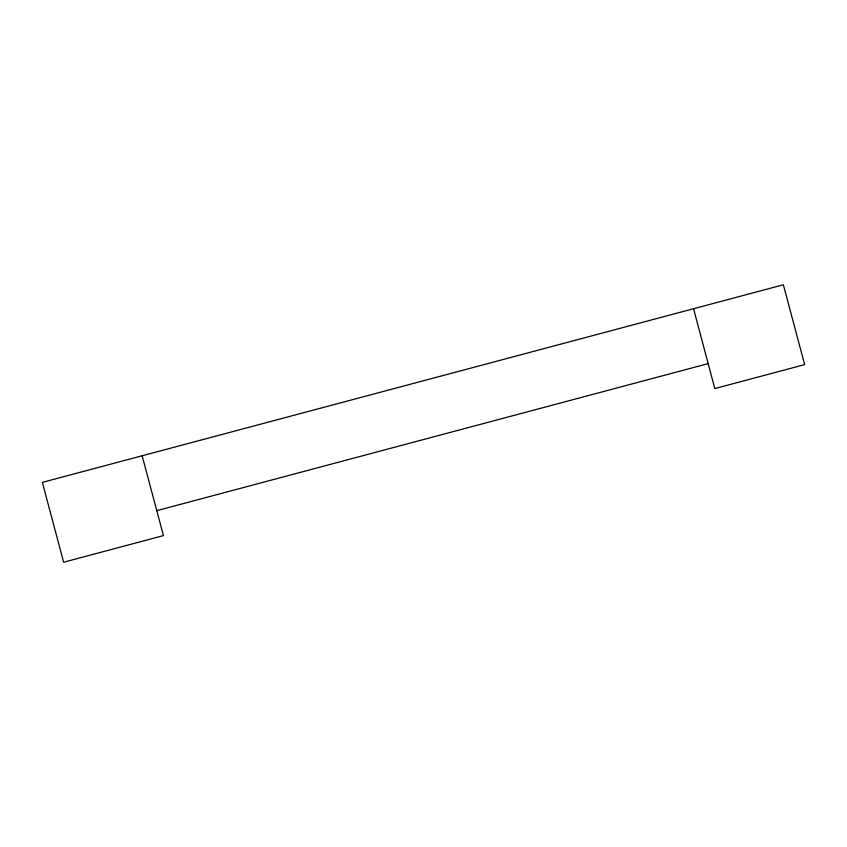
<?xml version="1.0" encoding="UTF-8"?>
<svg xmlns="http://www.w3.org/2000/svg" width="847" height="847" viewBox="0 0 847 847"><rect width="100%" height="100%" fill="white"/><g stroke="black" fill="none" stroke-linecap="round" stroke-linejoin="round"><path stroke-width="1.27" d="M156.79 510.656L708.177 363.617M693.545 308.732L714.826 388.572L804.65 364.623L783.359 284.783L42.35 482.377L63.641 562.217L163.439 535.611L142.148 455.771"/></g></svg>
